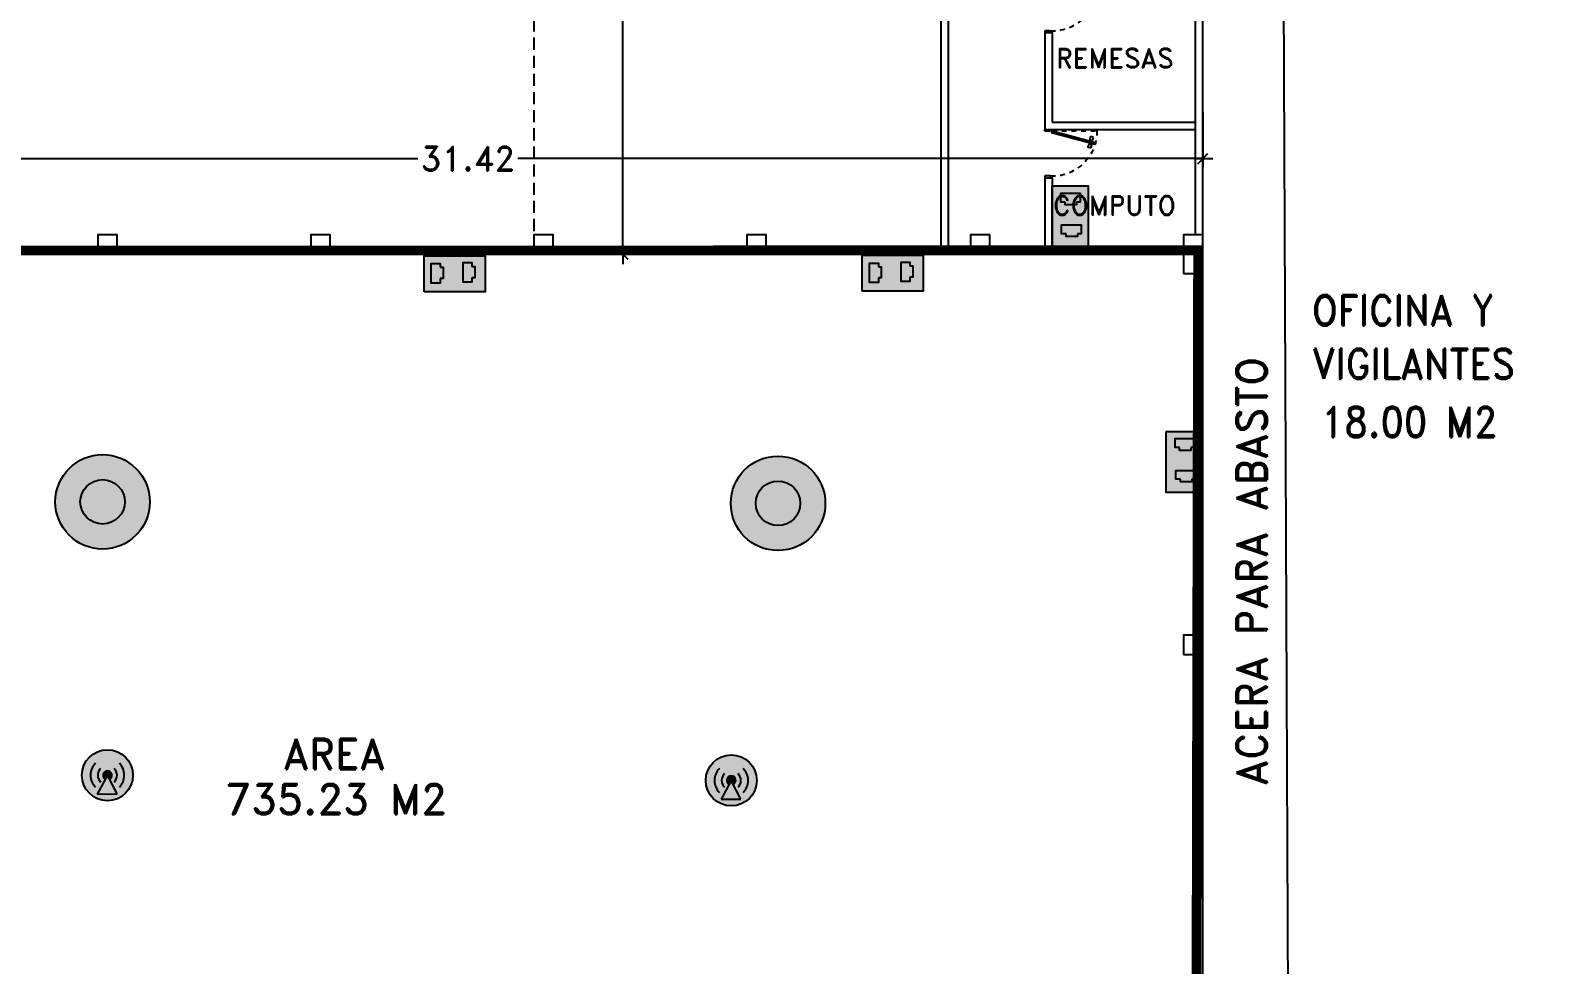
# Model space of a CAD drawing. Header units: millimetres. Extents: x 1590 to 1932, y -48 to 167.
# Drawn here: x 1750.21 to 1781.66, y 83.41 to 102.73 of the extents above; entities that cross this region are included whole.
import ezdxf

# ---------------------------------------------------------------- set-up
doc = ezdxf.new("R2010")
doc.units = ezdxf.units.MM
doc.header["$LTSCALE"] = 0.1
doc.header["$MEASUREMENT"] = 0
doc.header["$PDMODE"] = 35
doc.header["$PDSIZE"] = 0.75
doc.linetypes.add('DASHED', pattern=[0.75, 0.5, -0.25])
doc.linetypes.add('HIDDEN2', pattern=[0.1875, 0.125, -0.0625])
doc.layers.get('0').update_dxf_attribs({"linetype": 'CONTINUOUS'})
doc.layers.get('DEFPOINTS').update_dxf_attribs({"linetype": 'CONTINUOUS'})
for name, color, linetype in [('_KTI_CONTROL', 7, 'CONTINUOUS'), ('ACCESSP02', 7, 'CONTINUOUS'), ('CABLEADO', 172, 'CONTINUOUS'), ('CALLES', 3, 'CONTINUOUS'), ('CAMARAS', 253, 'CONTINUOUS'), ('Eth2Salidas', 5, 'CONTINUOUS'), ('P-FIXT', 1, 'CONTINUOUS'), ('PARED', 4, 'CONTINUOUS'), ('PAREDES', 3, 'CONTINUOUS'), ('TERRENO', 4, 'CONTINUOUS'), ('TEXT', 3, 'CONTINUOUS')]:
    doc.layers.add(name, color=color, linetype=linetype)
doc.styles.add('ATT', font='txt')
doc.styles.add('ROMAND', font='romand.shx')
doc.dimstyles.new('URBA', dxfattribs={"dimtxt": 20, "dimasz": 0.5, "dimexe": 1.25, "dimexo": 0.63, "dimgap": 0.63, "dimtad": 0, "dimtih": 1, "dimtoh": 1, "dimzin": 1, "dimdsep": 46, "dimtxsty": 'ROMAND', "dimcen": 2.5, "dimclrd": 1, "dimclre": 1, "dimclrt": 3, "dimadec": 0, "dimazin": 0, "dimtfac": 1, "dimtmove": 0, "dimatfit": 3, "dimfxl": 1, "dimtvp": 1, "dimtolj": 1, "dimtzin": 1, "dimarcsym": 0})

# ---------------------------------------------------------------- blocks, each defined once
blk = doc.blocks.new('15PTOI01')
at = {"color": 0, "linetype": 'ByBlock'}
for p, q in [((0, -8.5), (0, 8.5)), ((2, 10.5), (6, 10.5)), ((8, 8.5), (8, -8.5)), ((9.5, 4.375), (9.5, -4.375)), ((11.25, 4.375), (9.5, 4.375)), ((6, -10.5), (2, -10.5)), ((11.25, -4.375), (9.5, -4.375))]:
    blk.add_line(p, q, dxfattribs=at)
for centre, radius, start, end in [((2, 8.5), 2, 90, 180), ((6, 8.5), 2, 0, 90), ((17.766404, -2.827313), 9.712715, 75.184599, 132.137709), ((13.6875, -12.03125), 19.717859, 49.950272, 70.559965), ((23.458333, 0), 4.229167, 313.602819, 46.397181), ((2, -8.5), 2, 180, 270), ((6, -8.5), 2, 270, 0), ((17.766404, 2.827313), 9.712715, 227.862291, 284.815401), ((13.6875, 12.03125), 19.717859, 289.440035, 310.049728)]:
    blk.add_arc(centre, radius, start, end, dxfattribs=at)
at = {"color": 0, "linetype": 'ByBlock', "style": 'ATT'}
for tag, p, flags in [('ITEM', (0, -23), 3), ('ROOM_NUMBER', (0, -32), 1)]:
    blk.add_attdef(tag, p, '', height=6, dxfattribs=dict(at, flags=flags))
blk = doc.blocks.new('ss1')
at = {"layer": '_KTI_CONTROL', "color": 1}
for points in [[(0.141, 0.122, 0), (0.141, 0.122, 0), (0.141, 0.122, 0), (0.141, 0.122, 0), (0.141, 0.122, 0)], [(0.141, 0.122, 0), (0.141, 0.122, 0), (0.141, 0.122, 0), (0.141, 0.122, 0), (0.141, 0.122, 0), (0.141, 0.122, 0), (0.141, 0.122, 0), (0.141, 0.122, 0), (0.141, 0.122, 0), (0.141, 0.122, 0), (0.141, 0.122, 0)]]:
    blk.add_polyline3d(points, dxfattribs=at)
at = {"layer": '_KTI_CONTROL'}
for points in [[(0.141, 0.122, 0), (0.141, 0.122, 0), (0.141, 0.122, 0), (0.141, 0.122, 0)], [(0.141, 0.122, 0), (0.141, 0.122, 0)]]:
    blk.add_polyline3d(points, dxfattribs=at)
at = {"layer": 'P-FIXT', "xscale": 0.0254, "yscale": 0.0254, "zscale": 0.0254}
blk.add_blockref('15PTOI01', (17.719, 12.528), dxfattribs=at)
blk = doc.blocks.new('UTP1$0$DIMBLOCK')
at = {"color": 1}
blk.add_line((-7.5, 0), (10.5, 0), dxfattribs=at)
at = {"color": 4}
blk.add_line((-5.25, -5.25), (5.25, 5.25), dxfattribs=at)
blk = doc.blocks.new('*D81')
at = {"color": 1, "linetype": 'Continuous', "lineweight": -2, "transparency": 16777216}
for p, q in [((1761.083, 112.106), (1762.639, 112.106)), ((1762.459, 112.086), (1762.459, 105.679)), ((1762.459, 98.123), (1762.459, 105.139)), ((1761.083, 98.103), (1762.639, 98.103))]:
    blk.add_line(p, q, dxfattribs=at)
at = {"layer": 'DEFPOINTS', "color": 0, "linetype": 'Continuous', "transparency": 16777216}
for p in [(1761.02, 112.106), (1761.02, 98.103), (1762.459, 98.103)]:
    blk.add_point(p, dxfattribs=at)
at = {"color": 1, "linetype": 'Continuous', "lineweight": -2, "transparency": 16777216, "xscale": 0.02, "yscale": 0.02, "zscale": 0.02}
for p, rotation in [((1762.459, 112.106), 90), ((1762.459, 98.103), 270)]:
    blk.add_blockref('UTP1$0$DIMBLOCK', p, dxfattribs=dict(at, rotation=rotation))
at = {"color": 3, "linetype": 'Continuous', "transparency": 16777216, "insert": (1762.459, 105.409), "char_height": 0.5, "attachment_point": 5, "style": 'ROMAND'}
blk.add_mtext('\\A1;14.00', dxfattribs=at)
blk = doc.blocks.new('*D82')
at = {"color": 1, "linetype": 'Continuous', "lineweight": -2, "transparency": 16777216}
for p, q in [((1743.028, 101.037), (1743.028, 99.898)), ((1774.447, 101.037), (1774.447, 99.898)), ((1743.048, 100.078), (1758.223, 100.078)), ((1774.427, 100.078), (1760.287, 100.078))]:
    blk.add_line(p, q, dxfattribs=at)
at = {"layer": 'DEFPOINTS', "color": 0, "linetype": 'Continuous', "transparency": 16777216}
for p in [(1743.028, 101.1), (1774.447, 101.1), (1774.447, 100.078)]:
    blk.add_point(p, dxfattribs=at)
at = {"color": 1, "linetype": 'Continuous', "lineweight": -2, "transparency": 16777216, "xscale": 0.02, "yscale": 0.02, "zscale": 0.02, "rotation": 180}
blk.add_blockref('UTP1$0$DIMBLOCK', (1743.028, 100.078), dxfattribs=at)
at = {"color": 1, "linetype": 'Continuous', "lineweight": -2, "transparency": 16777216, "xscale": 0.02, "yscale": 0.02, "zscale": 0.02}
blk.add_blockref('UTP1$0$DIMBLOCK', (1774.447, 100.078), dxfattribs=at)
at = {"color": 3, "linetype": 'Continuous', "transparency": 16777216, "insert": (1759.255, 100.078), "char_height": 0.5, "attachment_point": 5, "style": 'ROMAND'}
blk.add_mtext('\\A1;31.42', dxfattribs=at)
blk = doc.blocks.new('P-GIRO-D')
at = {"color": 2}
for p, q in [((-0.31, 0.963), (-0.389, 0.952)), ((-0.389, 0.952), (-0.371, 0.884)), ((-0.281, 1.048), (-0.31, 1.041)), ((-0.31, 1.041), (-0.069, 0.142)), ((-0.31, 0.963), (-0.297, 0.915)), ((-0.288, 0.958), (-0.307, 0.953)), ((-0.281, 1.048), (-0.04, 0.15)), ((-0.239, 0.971), (-0.259, 0.966)), ((-0.242, 0.981), (-0.167, 1.011)), ((-0.242, 0.981), (-0.229, 0.933)), ((-0.229, 0.933), (-0.149, 0.944)), ((-0.167, 1.011), (-0.149, 0.944)), ((-0.297, 0.915), (-0.371, 0.884)), ((-0.28, 0.929), (-0.299, 0.924)), ((-0.232, 0.942), (-0.251, 0.937)), ((-1, 0.15), (-0.97, 0.15)), ((-0.96, 0), (-1, 0)), ((-0.97, 0.15), (-0.97, 0.1)), ((-0.97, 0.1), (-0.96, 0.1)), ((-0.96, 0.1), (-0.96, 0)), ((-0.04, 0.15), (-0.069, 0.142)), ((-0.04, 0.1), (-0.04, 0)), ((-0.03, 0.1), (-0.04, 0.1)), ((-0.04, 0), (0, 0)), ((-0.03, 0.15), (-0.03, 0.1)), ((0, 0.15), (-0.03, 0.15))]:
    blk.add_line(p, q, dxfattribs=at)
at = {"color": 1, "linetype": 'HIDDEN2'}
blk.add_line((-0.03, 0.15), (-0.03, 1.08), dxfattribs=at)
blk.add_arc((-0.04, 0.15), 0.93, 89.3839, 180, dxfattribs=at)
blk = doc.blocks.new('dosSALIDAS')
at = {"layer": 'Eth2Salidas', "linetype": 'Continuous'}
h = blk.add_hatch(color=0, dxfattribs=at)
h.dxf.hatch_style = 1
h.paths.add_polyline_path([(0.325, 0), (0, 0), (0, -0.55), (0.325, -0.55)])
h.paths.add_polyline_path([(0.12, -0.171), (0.12, -0.146), (0.079, -0.146), (0.079, -0.065), (0.255, -0.065), (0.255, -0.146), (0.222, -0.146), (0.222, -0.171)], flags=16)
h.paths.add_polyline_path([(0.264, -0.351), (0.264, -0.431), (0.23, -0.431), (0.23, -0.456), (0.128, -0.456), (0.128, -0.431), (0.087, -0.431), (0.087, -0.351)], flags=16)
h = blk.add_hatch(color=256, dxfattribs=at)
h.dxf.hatch_style = 1
h.paths.add_polyline_path([(0.222, -0.171), (0.222, -0.146), (0.255, -0.146), (0.255, -0.065), (0.079, -0.065), (0.079, -0.146), (0.12, -0.146), (0.12, -0.171)])
h = blk.add_hatch(color=256, dxfattribs=at)
h.dxf.hatch_style = 1
h.paths.add_polyline_path([(0.23, -0.456), (0.23, -0.431), (0.264, -0.431), (0.264, -0.351), (0.087, -0.351), (0.087, -0.431), (0.128, -0.431), (0.128, -0.456)])
at = {"layer": 'Eth2Salidas', "color": 18, "linetype": 'Continuous', "true_color": 0x000000}
blk.add_lwpolyline([(0, 0), (0.325, 0), (0.325, -0.55), (0, -0.55)], close=True, dxfattribs=at)
for points in [[(0.12, -0.146), (0.079, -0.146), (0.079, -0.065), (0.255, -0.065), (0.255, -0.146), (0.222, -0.146)], [(0.222, -0.146), (0.222, -0.171), (0.12, -0.171), (0.12, -0.146)], [(0.128, -0.431), (0.087, -0.431), (0.087, -0.351), (0.264, -0.351), (0.264, -0.431), (0.23, -0.431)], [(0.23, -0.431), (0.23, -0.456), (0.128, -0.456), (0.128, -0.431)]]:
    blk.add_lwpolyline(points, dxfattribs=at)
blk = doc.blocks.new('A$C2b54071f')
at = {"layer": 'Eth2Salidas', "color": 0, "linetype": 'Continuous', "xscale": 2.294213201718801, "yscale": 2.294213201718801, "zscale": 2.294213201718801}
blk.add_blockref('dosSALIDAS', (0, 1.262), dxfattribs=at)
blk = doc.blocks.new('cams')
at = {"layer": 'CAMARAS', "linetype": 'Continuous', "true_color": 0xffffff}
h = blk.add_hatch(color=7, dxfattribs=at)
h.dxf.hatch_style = 1
h.paths.add_polyline_path([(-0.977, 0, 1), (0.977, 0, 1)])
h.paths.add_polyline_path([(0.46, 0, -1), (-0.46, 0, -1)], flags=16)
at = {"layer": 'CAMARAS', "linetype": 'Continuous', "true_color": 0x939598}
h = blk.add_hatch(color=252, dxfattribs=at)
h.dxf.hatch_style = 1
h.paths.add_polyline_path([(-0.46, 0, 1), (0.46, 0, 1)])
at = {"layer": 'CAMARAS', "color": 0, "linetype": 'Continuous'}
for radius in [0.977, 0.977, 0.977, 0.46]:
    blk.add_circle((0, 0), radius, dxfattribs=at)
blk = doc.blocks.new('PuntoAcceso02')
at = {"layer": 'ACCESSP02', "linetype": 'Continuous'}
h = blk.add_hatch(color=256, dxfattribs=at)
h.set_gradient(color1=(237, 31, 36), color2=(247, 171, 174))
h.paths.add_polyline_path([(-0.528, 0, 1), (0.528, 0, 1)])
h.paths.add_polyline_path([(0.042, -0.082), (0.2, -0.388), (-0.209, -0.39), (-0.043, -0.081, -4.049664)], flags=16)
h = blk.add_hatch(color=256, dxfattribs=at)
h.set_gradient(color1=(247, 171, 174), color2=(247, 171, 174))
h.paths.add_polyline_path([(-0.209, -0.39), (0.2, -0.388), (0, 0)])
h = blk.add_hatch(color=256, dxfattribs=at)
h.set_gradient(color1=(153, 27, 30), color2=(237, 31, 36))
h.paths.add_polyline_path([(0, 0), (0.042, -0.082, 4.049664), (-0.043, -0.081)])
at = {"layer": 'ACCESSP02', "color": 18, "linetype": 'Continuous', "true_color": 0x000000}
for p, q in [((0, 0), (-0.209, -0.39)), ((0.2, -0.388), (0, 0)), ((-0.209, -0.39), (0.2, -0.388))]:
    blk.add_line(p, q, dxfattribs=at)
blk.add_circle((0, 0), 0.528, dxfattribs=at)
for radius, start, end in [(0.349, 134.9548, 225.0265), (0.199, 134.9548, 225.0265), (0.092, 297.3127, 241.8295), (0.199, 314.9548, 45.0265), (0.349, 314.9548, 45.0265)]:
    blk.add_arc((0, 0), radius, start, end, dxfattribs=at)

msp = doc.modelspace()

# ---------------------------------------------------------------- linework, layer by layer
at = {"color": 3, "linetype": 'Continuous'}
for p, q in [((1743.4279, 98.2526), (1774.0471, 98.2526)), ((1743.4279, 98.1026), (1774.0471, 98.1026))]:
    msp.add_line(p, q, dxfattribs=at)
at = {"layer": 'CABLEADO', "linetype": 'Continuous', "const_width": 0.2}
msp.add_lwpolyline([(1743.1029, 103.1043), (1743.1029, 98.1776), (1746.8813, 98.1776), (1774.3496, 98.1842), (1774.2971, 73.9154)], dxfattribs=at)
at = {"layer": 'CALLES', "linetype": 'Continuous'}
for p, q in [((1769.0302, 107.934), (1769.0302, 98.2526)), ((1769.1802, 108.084), (1769.1802, 98.2526)), ((1771.1802, 102.684), (1771.3302, 102.684)), ((1771.1802, 102.684), (1771.1802, 100.684)), ((1771.3302, 102.684), (1771.3302, 100.834)), ((1771.1802, 100.684), (1774.2971, 100.684)), ((1771.3302, 100.834), (1774.2971, 100.834)), ((1771.1802, 99.684), (1771.3302, 99.684)), ((1771.1802, 99.684), (1771.1802, 98.1026)), ((1771.3302, 99.684), (1771.3302, 98.2526))]:
    msp.add_line(p, q, dxfattribs=at)
at = {"layer": 'CALLES', "color": 4, "linetype": 'Continuous'}
for points in [[(1751.6061, 98.1026), (1752.0061, 98.1026), (1752.0061, 98.5026), (1751.6061, 98.5026)], [(1756.0061, 98.1026), (1756.4061, 98.1026), (1756.4061, 98.5026), (1756.0061, 98.5026)], [(1760.6202, 98.1026), (1761.0202, 98.1026), (1761.0202, 98.5026), (1760.6202, 98.5026)], [(1765.0202, 98.1026), (1765.4202, 98.1026), (1765.4202, 98.5026), (1765.0202, 98.5026)], [(1769.6471, 98.1026), (1770.0471, 98.1026), (1770.0471, 98.5026), (1769.6471, 98.5026)], [(1774.0471, 98.1026), (1774.4471, 98.1026), (1774.4471, 98.5026), (1774.0471, 98.5026)], [(1774.0471, 97.7026), (1774.4471, 97.7026), (1774.4471, 98.1026), (1774.0471, 98.1026)], [(1774.0471, 89.8236), (1774.4471, 89.8236), (1774.4471, 90.2236), (1774.0471, 90.2236)]]:
    msp.add_lwpolyline(points, close=True, dxfattribs=at)
at = {"layer": 'PARED', "color": 3}
for p, q in [((1774.2971, 98.5026), (1774.2971, 111.9558)), ((1774.4471, 96.9776), (1774.4471, 98.1026)), ((1774.2971, 96.9776), (1774.2971, 97.7026)), ((1774.4471, 96.9776), (1774.2971, 96.9776)), ((1774.4471, 90.2236), (1774.4471, 96.9776)), ((1774.2971, 90.2236), (1774.2971, 95.9776)), ((1774.4471, 95.9776), (1774.2971, 95.9776)), ((1774.2971, 82.3444), (1774.2971, 89.8236)), ((1774.4471, 82.3444), (1774.4471, 89.8236))]:
    msp.add_line(p, q, dxfattribs=at)
at = {"layer": 'PARED', "color": 2}
for p, q in [((1774.2971, 95.9776), (1774.2971, 96.9776)), ((1774.4471, 95.9776), (1774.4471, 96.9776))]:
    msp.add_line(p, q, dxfattribs=at)
at = {"layer": 'PARED', "color": 1}
for p, q in [((1774.3471, 95.9776), (1774.3471, 96.9776)), ((1774.3971, 95.9776), (1774.3971, 96.9776))]:
    msp.add_line(p, q, dxfattribs=at)
at = {"layer": 'PAREDES', "color": 8, "linetype": 'DASHED', "ltscale": 5}
msp.add_line((1760.6202, 111.9558), (1760.6202, 98.2526), dxfattribs=at)
at = {"layer": 'TERRENO', "color": 5, "linetype": 'Continuous'}
msp.add_line((1776.4555, 24.0654), (1776.0202, 128.6965), dxfattribs=at)
at = {"layer": 'TERRENO', "color": 6, "linetype": 'Continuous'}
msp.add_line((1774.4471, 98.1026), (1774.4471, 113.4558), dxfattribs=at)
at = {"layer": 'TERRENO', "color": 2, "linetype": 'Continuous'}
for p, q in [((1774.0471, 98.2526), (1771.3302, 98.2526)), ((1774.0471, 98.1026), (1771.1802, 98.1026))]:
    msp.add_line(p, q, dxfattribs=at)

# ---------------------------------------------------------------- block references
at = {"color": 1, "linetype": 'Continuous'}
msp.add_blockref('ss1', (1752.328, 100.1675), dxfattribs=at)
at = {"color": 1, "linetype": 'Continuous', "xscale": -1}
msp.add_blockref('ss1', (1792.0162, 100.1675), dxfattribs=at)
at = {"color": 1, "linetype": 'Continuous', "xscale": -1, "rotation": 90}
for p in [(1786.4188, 97.6345), (1786.3813, 94.6595)]:
    msp.add_blockref('ss1', p, dxfattribs=at)
at = {"color": 0, "linetype": 'Continuous'}
msp.add_blockref('A$C2b54071f', (1773.6922, 93.1744), dxfattribs=at)
at = {"layer": 'ACCESSP02', "linetype": 'Continuous'}
for p in [(1751.803, 87.3251), (1764.6997, 87.2171)]:
    msp.add_blockref('PuntoAcceso02', p, dxfattribs=at)
at = {"layer": 'CAMARAS', "color": 0, "linetype": 'Continuous'}
for p in [(1751.7023, 92.9799), (1765.6663, 92.949)]:
    msp.add_blockref('cams', p, dxfattribs=at)
at = {"layer": 'Eth2Salidas', "color": 0, "linetype": 'Continuous', "xscale": 2.294213201718801, "yscale": 2.294213201718801, "zscale": 2.294213201718801}
msp.add_blockref('dosSALIDAS', (1771.3302, 99.5149), dxfattribs=at)
at = {"layer": 'Eth2Salidas', "color": 0, "linetype": 'Continuous', "xscale": 2.294213201718801, "yscale": 2.294213201718801, "zscale": 2.294213201718801, "rotation": 90}
for p in [(1758.3491, 97.3214), (1767.4052, 97.3343)]:
    msp.add_blockref('dosSALIDAS', p, dxfattribs=at)
at = {"layer": 'PARED', "xscale": -1, "rotation": 270}
for p in [(1771.1802, 103.684), (1771.1802, 100.684)]:
    msp.add_blockref('P-GIRO-D', p, dxfattribs=at)

# ---------------------------------------------------------------- texts
at = {"layer": 'TEXT', "color": 2, "style": 'ROMAND'}
for s, p in [('REMESAS', (1771.4138, 101.9553)), ('COMPUTO', (1771.3543, 98.91))]:
    msp.add_text(s, height=0.4, dxfattribs=at).set_placement(p)
at = {"layer": 'TEXT', "style": 'ROMAND', "width": 0.9}
for s, p in [('OFICINA Y', (1776.7057, 96.6298)), ('VIGILANTES', (1776.7057, 95.5211)), ('18.00 M2', (1776.8943, 94.3198))]:
    msp.add_text(s, height=0.625, dxfattribs=at).set_placement(p)
at = {"layer": 'TEXT', "style": 'ROMAND'}
msp.add_text('ACERA PARA ABASTO', height=0.625, rotation=90, dxfattribs=at).set_placement((1775.769, 87.1082))
for s, p in [('AREA ', (1755.4347, 87.4535)), ('735.23 M2', (1754.2405, 86.5172))]:
    msp.add_text(s, height=0.625, dxfattribs=at).set_placement(p)

# ---------------------------------------------------------------- dimensions: what is measured, and where the dimension line sits
at = {"color": 3, "linetype": 'Continuous'}
dim = msp.add_linear_dim(base=(1762.4589, 98.1026), p1=(1761.0202, 112.1058), p2=(1761.0202, 98.1026), angle=90, dimstyle='URBA', override={"dimtxt": 0.5, "dimasz": 0.02, "dimexe": 0.18, "dimexo": 0.0625, "dimgap": 0.02, "dimzin": 0, "dimblk1": 'UTP1$0$DIMBLOCK', "dimblk2": 'UTP1$0$DIMBLOCK', "dimsah": 1, "dimcen": 0.09, "dimtdec": 4, "dimtofl": 0, "dimtvp": 0, "dimtzin": 0}, dxfattribs=at)
dim.commit()
dim.dimension.update_dxf_attribs({"geometry": '*D81', "text_midpoint": (1762.4589, 105.4089), "dimtype": 160})
dim = msp.add_linear_dim(base=(1774.4471, 100.0782), p1=(1743.0279, 101.0998), p2=(1774.4471, 101.0998), dimstyle='URBA', override={"dimtxt": 0.5, "dimasz": 0.02, "dimexe": 0.18, "dimexo": 0.0625, "dimgap": 0.02, "dimzin": 0, "dimblk1": 'UTP1$0$DIMBLOCK', "dimblk2": 'UTP1$0$DIMBLOCK', "dimsah": 1, "dimcen": 0.09, "dimtdec": 4, "dimtofl": 0, "dimtvp": 0, "dimtzin": 0}, dxfattribs=at)
dim.commit()
dim.dimension.update_dxf_attribs({"geometry": '*D82', "text_midpoint": (1759.2548, 100.0782), "dimtype": 160})

doc.saveas('drawing.dxf')
